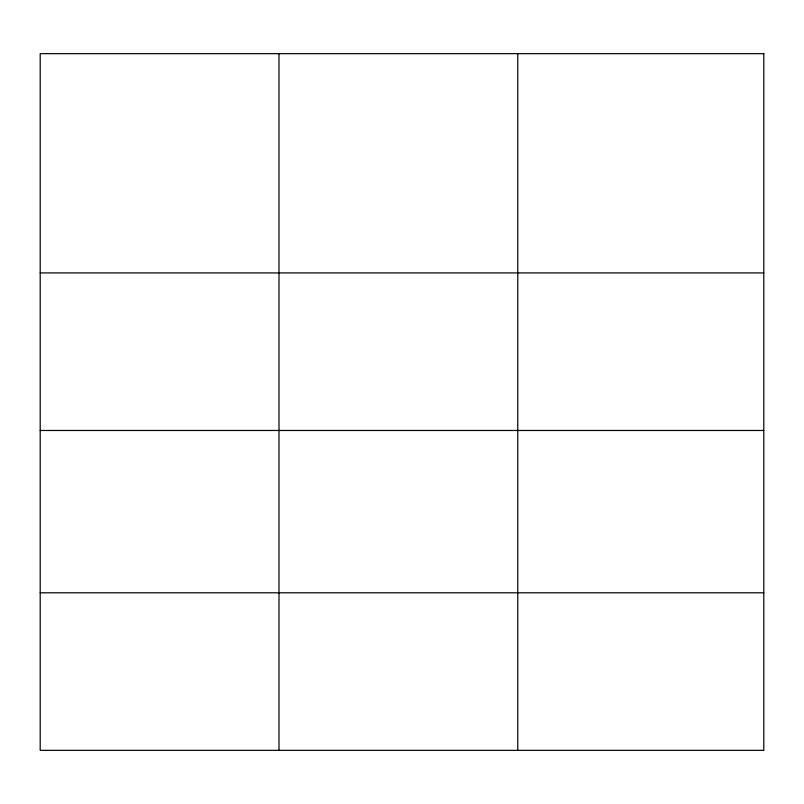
<?xml version="1.0" encoding="UTF-8"?>
<svg xmlns="http://www.w3.org/2000/svg" width="804" height="804" viewBox="0 0 804 804"><rect width="100%" height="100%" fill="white"/><g stroke="black" fill="none" stroke-linecap="round" stroke-linejoin="round"><path stroke-width="1.21" d="M40.2 272.928L763.8 272.928M40.2 430.472L763.8 430.472M40.2 592.799L763.8 592.799M517.776 53.647L517.776 750.353M278.988 53.647L278.988 750.353M763.8 53.647L40.2 53.647L40.2 750.353L763.8 750.353L763.8 53.647"/></g></svg>
